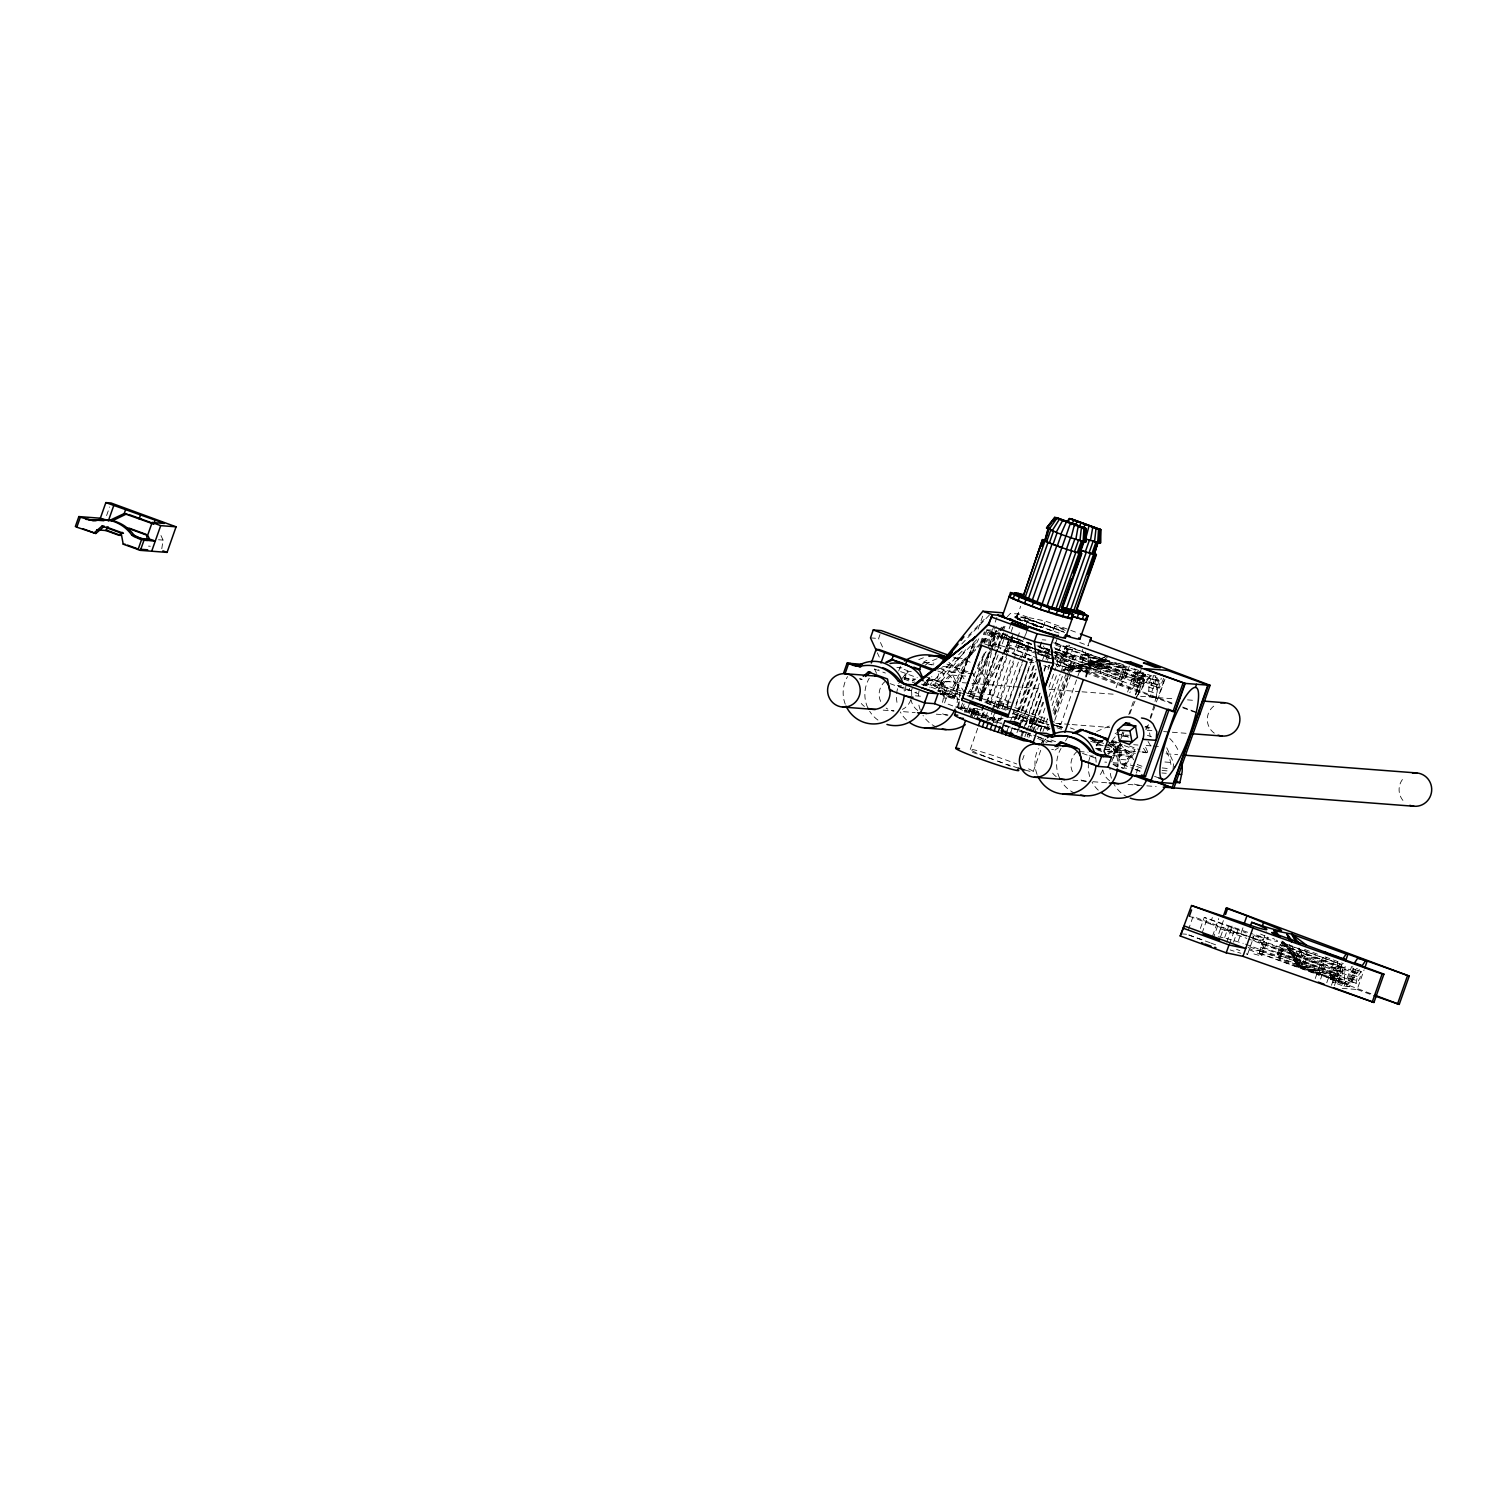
<?xml version="1.0" encoding="UTF-8"?>
<svg xmlns="http://www.w3.org/2000/svg" width="1507" height="1507" viewBox="0 0 1507 1507"><rect width="100%" height="100%" fill="white"/><g stroke="black" fill="none" stroke-linecap="round" stroke-linejoin="round"><path stroke-width="0.75" stroke-dasharray="5 3.75" d="M1061.87 657.805L1062.981 651.74L1066.994 645.9L1126.445 667.658L1123.751 677.397L1121.34 679.563L1061.87 657.805L1122.225 679.638M1062.774 657.862L1065.882 651.966L1066.994 645.9M1143.417 675.098L1139.405 680.938L1079.954 659.181L1082.648 649.442M1121.34 679.563L1124.015 669.824L1126.445 667.658M1132.85 683.782L1135.524 674.043L1137.955 671.877L1145.621 674.684L1142.928 684.423L1141.402 686.646L1132.85 683.782L1141.402 686.646M1137.955 671.877L1136.843 677.943L1133.735 683.839M1139.405 680.938L1140.516 674.891L1081.065 653.115M1140.516 686.589L1143.191 676.85L1145.621 674.684M1163.63 678.414L1159.486 688.04L1150.915 685.158L1153.609 675.419L1157.451 676.831M1158.6 687.964L1161.275 678.225M1259.343 953.291L1262.037 943.552L1264.448 941.385L1263.337 947.451L1259.343 953.291L1318.795 975.048L1322.807 969.208L1323.899 963.143L1263.563 941.31M1277.427 954.666L1280.102 944.927L1282.532 942.76L1341.984 964.537L1339.309 974.276L1336.879 976.423L1277.427 954.666L1337.764 976.498M1278.313 954.741L1281.421 948.826L1282.532 942.76M1318.795 975.048L1319.906 968.982L1323.899 963.143M1330.304 979.267L1331.416 973.202L1334.524 967.287L1334.317 973.428L1330.304 979.267L1338.875 982.131L1341.984 976.235L1343.095 970.169L1334.524 967.287M1336.879 976.423L1337.99 970.376L1341.984 964.537M1337.971 982.074L1340.665 972.335L1343.095 970.169M1348.388 980.643L1349.5 974.577L1353.493 968.737L1361.16 971.544L1360.068 977.61L1356.959 983.525L1348.388 980.643L1356.959 983.525M1349.274 980.718L1352.382 974.803L1353.493 968.737M1356.055 983.449L1357.167 977.384L1361.16 971.544M1164.949 679.13L1158.035 698.739L1156.227 698.608L1148.56 695.801L1149.125 683.688L1137.615 679.469L1137.05 691.581L1138.859 691.732L1145 674.288M1156.227 698.608L1157.319 677.943L1111.544 661.196M959.206 701.565L958.659 708.045L980.36 709.703M959.563 697.27L960.091 690.79L951.52 672.122L942.76 668.901M946.923 664.135L973.221 673.78L981.792 692.448L981.076 701.075L1005.998 710.193M1173.086 768.758L1173.595 762.674L1166.418 747.039M1102.973 659.407L1077.618 671.255L1082.591 671.651L1109.058 667.62L1109.378 660.386L1077.618 671.255L1064.978 668.072L1067.672 670.502L1099.281 662.854L1147.223 680.41L1151.555 675.136M1124.41 745.607L1135.054 749.506L1128.404 760.037L1120.568 759.434L1121.509 748.47L1116.536 748.094L1105.874 744.194M1359.314 969.397L1352.193 980.793L1346.806 984.674L1344.357 980.19L1296.416 962.634L1296.736 955.419L1283.248 942.365L1291.292 953.573L1297.678 966.552L1302.18 965.441L1308.905 956.342L1303.687 949.033L1298.431 954.119L1292.592 955.061L1290.369 951.2L1289.634 943.947M1344.357 980.19L1345.242 964.31M905.349 690.696L906.084 684.216M161.795 548.718L163.057 540.109L160.364 534.213M1112.204 740.37L1119.362 756.081L1117.798 766.837L1113.466 765.255M1320.641 979.041L1325.708 964.631L1326.066 957.284M1337.576 961.504L1337.218 968.831L1325.708 964.631M974.389 716.786L977.384 708.61L973.296 708.403L978.891 712.058L977.516 715.995M980.172 700.416L989.722 648.349M990.137 646.07L993.056 630.227L986.049 629.7L995.637 633.204L987.179 649.536M980.793 700.472L996.315 630.472L990.834 646.032M1150.915 685.158L1153.345 682.991L1155.944 675.607M980.492 700.454L997.464 649.31M998.218 647.087L1002.645 633.731L993.056 630.227L988.366 643.546M106.583 515.582L109.634 506.936M882.537 647.03L878.619 638.497L879.994 634.56M898.737 670.935L901.789 662.27M904.332 679.638L906.423 673.742M890.015 683.613L908.928 690.526L910.586 685.817M908.928 690.526L911.377 690.715L913.035 686.005M928.293 679.996L926.24 685.836L924.526 681.88M934.321 686.683L939.125 673.007L944.305 673.403L938.352 690.319L958.904 697.76M924.394 676.266L943.57 683.274L946.245 698.155L943.815 697.967L947.96 686.175L960.976 690.941M946.245 698.155L944.588 702.884L1029.413 733.928M972.769 644.337L954.345 696.63L938.239 690.733M978.137 629.097L982.809 615.817M939.596 693.898L953.573 699.022L973.07 643.621M973.447 644.035L954.27 698.513L939.615 693.145M962.559 710.23A36.507 2.11 19.4 0 1 957.246 707.179L958.772 702.846M957.246 707.179L958.923 702.752M980.454 642.943L984.354 631.847M981.358 643.018L985.277 631.923M982.451 643.093L987.481 628.777M957.397 707.084L961.278 707.405L962.785 703.072M983.977 643.225L987.725 632.601L1005.885 633.995L1000.29 649.027M961.278 707.405L964.367 708.007L965.893 703.675M996.881 617.399L991.436 632.883L1022.123 644.111A25.902 1.488 19.4 0 0 1034.763 648.519M964.329 712.246L965.723 708.328L978.891 712.058M969.604 696.856L985.239 652.437M965.836 712.623L967.211 708.704M990.212 719.442L967.268 709.91L970.037 702.036M972.09 699.323L990.061 648.236M968.605 711.944L970.112 707.65M973.145 699.022L996.202 633.543M969.227 713.546L970.621 709.609M970.998 714.563L973.089 708.497M970.527 716.258L973.296 708.403M994.695 648.274L998.858 636.463L1002.475 636.745L1029.036 646.484L1024.892 658.276M970.753 717.049L973.673 708.347M972.618 713.451L974.012 709.514M972.938 713.112L975.707 705.257M971.883 717.784L974.652 709.929M973.145 714.676L974.539 710.739M974.087 714.318L975.481 710.381M1002.551 633.241L979.079 699.851L967.117 695.612M1003.323 631.019L1005.659 624.388M1012.892 634.522L979.079 699.851L1004.208 631.075M998.312 648.556L1002.475 636.745M975.274 715.316L976.668 711.379M976.216 715.392L977.61 711.455M977.176 718.123C977.214 710.004 997.804 717.596 992.943 723.605M1005.96 637.8L1022.499 643.564L1006.299 638.064L1007.203 634.259M1009.144 628.758L1011.216 622.843M967.268 709.91L980.774 713.715L982.15 709.778M1011.216 631.621L1012.779 627.195M1015.888 618.341L1017.451 613.914M981.208 717.69L983.487 711.21M986.52 702.563L1003.229 655.131M1004.755 650.817L1008.484 640.211L987.725 632.601M970.225 749.525L977.779 728.069M981.566 717.332L983.073 713.037M986.84 702.319L1003.078 656.242M1003.85 654.057L1009.916 636.783M1016.905 616.947L1020.672 606.247M982.526 716.635L985.295 708.761M1006.186 653.002L1010.33 641.191L998.858 636.463M1009.012 701.527L989.986 694.557L967.381 692.843L990.438 701.282L1007.354 653.228M1008.126 651.043L1012.742 637.951L1018.996 639.251M987.405 712.623L985.126 719.084L989.063 720.478L993.132 709.364M990.438 703.995L1007.147 656.525M986.878 721.005L988.253 717.068M991.945 710.249L994.224 703.75L998.501 705.106A36.507 2.11 19.4 0 1 1007.75 708.196M1017.715 637.461L1020.051 630.811M994.375 705.37L1010.33 660.066M992.887 710.55L995.166 704.052M1017.564 641.756L1013.401 653.548L1000.478 649.253M1011.122 702.3L997.559 701.264L996.089 705.408L1011.329 710.984M1031.617 651.062L1017.074 645.75L1019.316 639.382M994.903 712.265L992.115 720.139L1001.119 722.682M1047.516 722.173L998.105 704.089L1013.288 660.951M1014.041 658.804L1020.766 639.722M1025.815 625.405L1028.584 617.55L1045.293 621.035L1078.164 633.072M993 721.853L996.786 711.059M997.559 708.893L1014.268 661.441M1023.667 639.684L1026.003 633.053M1025.683 634.522L1027.755 628.626M996.918 723.19L999.198 716.729M1002.23 708.102L1020.465 656.317M1021.275 657.994L1025.438 646.202L1029.036 646.484M1001.345 716.805L999.951 720.742L980.774 713.715M990.438 701.282L1007.147 704.767L1023.083 659.501M1023.856 657.335L1028.848 643.15M1006.883 707.273L1022.066 664.116M1028.754 647.106L1025.005 657.711L1010.82 652.889M1032.276 657.994L1014.814 707.574L1047.704 719.611M1043.221 626.95L1045.293 621.035M1007.072 731.027L1008.447 727.09L1030.279 733.551L1028.904 737.488M1009.973 722.776L1031.994 660.217L1028.207 658.955M1049.569 656.317L1038.097 651.589L1041.563 641.756M1014.286 720.233L1034.047 664.135M1041.582 642.736L1037.833 653.36L1048.476 657.41M1010.801 732.251L1014.456 721.853M1015.228 719.687L1035.742 661.441M1007.712 717.144L1016.754 717.841L1033.821 669.372M1038.097 651.589L1041.714 651.872L1043.786 645.957M1018.223 719.555L1035.987 669.07M1018.694 719.442L1036.157 669.824M1019.636 718.726L1036.364 671.255M1016.961 732.666L1018.355 728.729M1019.73 724.792L1022.499 716.918L1048.213 724.829L1046.141 730.725M1042.599 659.878L1046.329 649.272L1051.943 651.175M1053.223 630.096L1054.825 626.102L1064.79 629.191M1021.482 722.946L1038.191 675.494M1022.462 722.023L1037.645 678.885M1045.99 659.426L1049.588 649.216M1020.879 736.452L1022.97 730.556M1023.667 728.597L1039.359 683.293M1043.918 670.351L1046.951 661.724M1047.459 660.273L1048.966 656.035M1025.174 725.281L1039.604 684.291M1044.163 671.35L1046.442 664.888L1049.814 665.924M1021.878 736.527L1023.969 730.631M1026.041 724.735L1028.113 718.839M1055.258 644.224L1058.385 635.37M1039.66 693.239L1028.264 725.583L1031.485 726.864L1041.356 698.815M1048.024 669.504L1049.531 665.19M1024.873 736.735L1026.248 732.798M1026.945 730.838L1040.527 692.259M1027.171 736.904L1028.565 732.967M1029.262 730.989L1041.695 696.196M1055.239 657.843L1058.234 649.347M1031.146 726.996L1041.846 696.611M1060.966 645.071L1056.803 656.864L1068.275 661.592L1072.438 649.8L1050.172 641.492M1030.976 731.573L1033.745 723.718L1037.777 724.019L1035.008 731.893M1022.556 759.679L1024.082 755.384M1032.389 731.78L1043.899 699.06M1056.991 661.912L1059.233 655.545M1033.576 730.82L1043.673 702.224M1048.985 687.117L1055.823 667.695M1056.595 665.548L1058.102 661.234L1171.994 703.863M1061.606 656.355L1057.857 666.979A35.923 2.072 19.4 0 0 1056.445 665.924M1037.494 729.313L1045.104 707.725M1048.891 696.95L1056.501 675.381M1059.534 666.753L1061.041 662.44M1065.826 653.887L1068.934 645.053M1066.617 654.17L1069.725 645.316M1040.282 730.462L1045.613 715.373M1050.925 700.265L1060.043 674.383M1060.796 672.216L1063.848 663.589M1051.735 657.033L1064.658 661.309L1068.821 649.517L1072.438 649.8M1040.263 731.347L1043.032 723.473M1042.919 731.573L1047.478 718.632M1052.037 705.69L1066.466 664.7M1041.977 742.518L1043.371 738.581M1052.979 711.059L1066.655 672.235M1067.408 670.088L1068.934 665.774M1069.48 666.32L1073.21 655.696M1033.256 771.509L1041.563 747.905M1042.317 745.758L1044.577 739.315M1047.61 730.744L1049.117 726.449M1053.732 713.338L1066.089 678.225M1066.862 676.04L1073.7 656.638A33.418 1.921 19.4 0 0 1057.123 649.084M1054.504 714.224L1068.934 673.252M1069.687 671.086L1071.213 666.772M1054.843 715.128L1067.747 678.47M1068.52 676.304L1072.306 665.529L1081.348 666.226L1060.853 724.434L1056.332 724.095M1072.325 668.091L1076.055 657.466M1054.768 720.384L1070.987 674.307M1071.76 672.122L1073.304 667.733M1171.937 702.997L1079.973 668.336L1085.737 651.966M1087.884 645.919L1089.957 640.004M1085.85 675.437L1089.165 666L1087.432 650.139M1085.605 676.944L1090.823 663.909L1089.41 652.569M1086.208 677.02L1090.823 663.909M1116.122 687.757L1123.789 665.962M1129.308 666.132L1124.957 678.508L1120.247 685.497M1127.632 691.958L1136.843 665.811M1141.534 668.298L1136.466 682.709L1129.704 692.749M1111.676 761.845L1116.536 748.094M1135.298 694.765L1142.984 672.989M1113.409 758.266L1118.024 745.155M1121.114 736.414L1122.64 732.044M1128.8 714.563L1134.959 697.063M1135.732 694.878L1143.417 673.026M1108.097 751.428L1116.254 752.05L1119.211 743.667M1119.946 741.576L1122.885 733.193M1149.125 683.688L1152.026 675.437M1156.509 678.508L1150.368 695.933L1148.56 695.801M1146.789 729.388L1149.86 720.647M1150.632 718.462L1164.478 679.13M1136.391 773.091L1138.049 768.382L1137.371 764.576L1143.304 766.743M1188.383 929.838L1193.054 916.557L1223.741 927.803A25.902 1.488 19.4 0 0 1247.137 935.546M1200.363 928.482L1204.263 917.424L1238.208 928.915A25.902 1.488 19.4 0 0 1248.776 932.626M1202.059 933.153L1207.521 917.669M1247.174 936.356L1210.102 923.885L1212.363 917.518M1212.495 936.224L1218.73 918.535M1213.097 938.842L1217.769 925.562M1223.383 920.589L1217.731 936.638L1224.004 937.938M1220.613 936.657L1223.741 927.803M1224.701 937.448L1228.601 926.391L1204.263 917.424M1230.371 930.78L1232.613 924.413M1226.773 942.158L1232.236 926.673M1229.486 944.154L1234.949 928.651L1228.601 926.391M1233.517 942.176L1238.208 928.915M1238.396 940.764L1243.068 927.502M1247.532 954.458L1253.767 936.751M1263.224 940.048L1266.219 931.552M1248.116 947.244C1261.359 958.301 1270.156 939.954 1252.43 938.918M1261.999 955.551L1268.235 937.863M1370.861 993.678L1279.104 959.092L1284.755 943.043M1279.104 959.092L1283.248 949.109L1248.173 936.28M1315.253 978.514L1322.92 956.719M1326.763 982.734L1334.43 960.939M1331.416 985.314L1340.137 962.37M1334.43 985.54L1342.869 961.56M1355.641 969.265L1349.5 986.708L1344.074 986.294L1332.565 982.074L1337.99 982.489L1344.131 965.064M1344.074 986.294L1351.647 966.59L1357.393 968.7M1342.21 988.366L1357.167 989.515L1364.08 969.905M981.095 700.567L999.499 651.175M960.901 707.367L962.615 703.053M1079.954 659.181L1083.966 653.341L1149.483 677.34M929.668 677.566L923.245 684.291L950.766 694.35L978.797 638.761M992.812 648.387L968.926 695.744L981.321 700.133A36.507 2.11 19.4 0 1 994.224 703.75M993.848 646.333L1004.227 625.744M948.958 694.218L976.517 640.72M968.191 693.559L991.512 648.293M992.586 646.239L1001.062 629.775M977.817 665.793L985.22 651.514M989.44 643.338L994.733 633.128L987.047 630.322M973.447 676.078L986.124 651.57M979.983 699.926L1005.339 650.93M1006.412 648.877L1013.797 634.598M1136.353 697.082L1147.223 680.41M1040.508 744.835L1042.674 741.18L1055.691 742.179M1065.468 740.973L1067.709 737.262M953.573 699.022L954.722 697.214L937.222 690.809M1283.248 949.109L1281.873 951.237L1249.002 939.2M911.377 690.715L897.287 685.572L900.922 680.222M902.128 678.451L907.986 670.841L899.302 667.658M1096.324 745.117L1098.735 741.557M1113.202 753.877L1120.436 743.215M936.412 688.059L965.667 649.743M1101.692 658.201L1092.01 663.287L1083.816 672.16L1064.809 670.332M925.92 681.974L923 685.591L924.526 685.723L931.835 676.643M1112.806 739.523L1115.18 736.848M961.786 643.941L990.683 613.669M981.547 643.64L941.423 685.666L964.706 694.2M983.148 641.963L992.793 631.866M1007.241 616.74L1010.443 613.387L1018.996 614.027L1028.584 617.55L1015.021 616.514M962.106 651.175L929.8 684.781L960.147 695.895M976.687 639.665L933.059 685.026L961.24 695.349M968.605 635.445L986.501 616.966M980.266 643.546L939.615 685.534L960.769 693.277M981.905 641.869L996.541 626.742M1107.739 753.726L1116.178 746.474L1095.269 744.872M948.845 662.251L954.534 667.544L975.5 649.668M984.241 642.208L996.485 631.791M998.237 630.303L1003.474 625.838M954.534 667.544L956.06 667.658L973.541 652.757M985.785 642.34L998.011 631.904M999.763 630.416L1004.999 625.951M1015.492 617.003L1018.996 614.027M1108.116 656.487L1099.13 663.833L1100.807 673.459L1137.258 686.796M1096.663 731.46L1110.019 725.734M1139.443 692.523L1082.591 671.651L1100.072 666.207L1109.378 660.386M1106.986 659.162L1099.13 663.833L1096.211 661.743L1064.978 668.072L1097.85 662.345L1101.485 659.765L1096.889 666.678L1062.699 670.125L1067.672 670.502L1101.542 659.802L1089.486 665.397L1062.699 670.125M1105.14 656.882L1096.211 661.743L1064.978 668.072M1101.579 658.276L1092.01 663.287L1101.674 658.54M922.227 663.928L925.223 662.477L931.797 664.888M1106.929 655.903L1094.252 662.063L1067.672 670.502M1119.626 731.441L1114.031 734.154L1129.214 735.303M994.319 719.687L978.57 714.186M1263.073 943.156L1252.901 940.123M1077.618 671.255L1109.416 663.626M1092.274 740.314L1102.86 740.577M158.536 539.77L163.057 540.109M148.496 546.118L150.304 546.25M1042.241 639.778L1045.858 640.061M1017.074 645.75L1035.328 649.366M870.481 637.875L878.619 638.497M1064.658 661.309L1068.275 661.592M1089.165 666L1088.035 654.678M1029.375 662.251L1033.896 662.59M954.044 658.389L958.113 658.71L953.724 657.109M924.318 662.421L933.907 663.155M928.745 664.436L935.244 664.926M942.685 666.508L951.369 667.168M896.872 667.469L903.371 667.959M950.616 672.047L973.221 673.78M906.95 671.331L911.283 671.67M876.565 673.365L874.606 669.089L878.845 669.409M952.01 675.098L965.93 676.153M903.88 678.207L915.597 679.092M927.314 679.996L969.51 683.217M971.845 683.406L1039.83 688.586M1049.192 689.302L1079.671 691.638M1082.007 691.807L1114.822 694.313M1140.611 696.291L1173.426 698.796M1187.478 699.87L1194.505 700.416M904.294 678.621L915.145 679.45M928.35 678.414L943.57 683.274M941.235 683.707L943.683 683.895M859.894 679.224L862.136 679.393L857.954 677.867M923.245 684.291L947.96 686.175M897.287 685.572L901.638 685.892M968.775 691.468L981.792 692.448M916.633 692.146L914.824 692.523L920.438 694.595M940.5 694.482L945.567 694.35L959.375 699.418M915.446 695.82L923.942 696.479M1003.097 718.651L989.929 717.652L1000.818 721.627M883.215 710.136L894.084 710.965A16.709 16.313 -85.6 0 1 886.116 708.064M903.465 711.681L915.182 712.585M936.28 714.186L947.997 715.09M980.812 717.596L1001.91 719.216M1020.653 720.647L1046.442 722.607M1055.804 723.322L1069.876 724.396M1072.212 724.584L1109.717 727.448M1147.223 730.311L1151.913 730.669M1163.63 731.573L1187.064 733.363M1127.971 736.226L1121.453 735.717A31.327 30.592 -85.6 0 1 1129.27 737.45M1089.09 737.714L1093.404 738.034M1092.349 740.596L1102.672 741.387L1089.768 737.055M1120.85 742.857L1111.356 742.141L1116.254 752.05M1109.585 742.386L1116.103 742.876M1151.235 745.871L1144.717 745.381L1148.296 753.199M1153.401 746.04L1159.9 746.549M1133.66 744.703L1137.992 745.042M1110.358 744.609L1121.396 745.456L1126.068 750.599L1128.404 760.037M1108.154 744.439L1113.315 748.866L1125.672 749.808M1095.683 748.414L1140.215 751.823M1142.551 751.993L1149.577 752.539M1165.985 753.783L1177.702 754.687M1096.079 748.828L1115.613 750.316M1107.475 751.353L1133.038 753.312L1126.068 750.599M1051.679 749.45L1053.487 749.582M1079.182 751.541L1087.979 752.219M1113.315 748.866L1117.704 754.442L1128.197 755.233M1112.58 755.572L1119.362 756.081M1089.09 755.779L1093.423 756.118M1164.911 761.996L1173.595 762.674M1104.819 762.09L1106.628 762.222M1113.202 762.73L1130.777 764.068M1113.127 763.992L1134.488 765.613M1162.236 767.93L1168.773 768.627M1162.067 770.473L1168.565 770.962M1121.641 767.873L1128.404 768.382M1161.859 772.978L1166.23 773.298M1072.833 780.193L1090.578 781.549M1092.914 781.719L1106.986 782.792M1128.065 784.412L1144.472 785.656M1146.827 785.844L1156.189 786.56M1181.563 933.869L1186.819 934.265M1082.591 671.651L1100.807 673.459M1100.072 666.207L1109.058 667.62M1089.486 665.397L1096.889 666.678L1144.83 684.235M1049.381 729.539L1029.714 722.964L1033.745 723.718M998.105 704.089L1012.723 707.141M1226.095 938.371L1243.218 943.344M1111.62 741.557L1122.282 744.816M964.367 708.007L965.723 708.328M1049.644 728.898L1029.714 722.964L1050.134 728.164M1088.713 737.978L1102.314 741.444L1091.803 738.939M1049.908 728.785L1029.714 722.964L1049.682 728.107M1057.726 725.978L1062.247 727.184M1111.846 740.446L1116.348 741.651M1029.714 722.964L1050.002 728.39M1090.578 739.259L1103.746 743.403M1053.223 724.754L1062.171 727.297L1053.223 724.754L1061.663 728.201M1111.412 741.218L1121.396 745.456M1049.701 653.906L1008.484 640.211M1251.337 937.58L1254.031 938.39A35.923 2.072 19.4 0 0 1254.634 935.64M1055.88 645.222L1068.821 649.517M1010.33 641.191L1025.438 646.202M1041.714 651.872L1052.489 655.432M1004.642 725.828L1008.447 727.09M1057.518 726.204L1061.813 727.655M1065.261 630.397L1054.617 626.177M1055.239 642.66L1065.901 646.88L1055.729 643.866M1027.19 658.465L1033.745 660.688M1249.661 946.792L1260.304 951.03M1012.61 653.605L1016.547 654.98M1057.631 726.299L1062.039 727.843M1088.468 737.055L1101.692 741.67L1097.548 742.8L1093.329 741.086M1043.824 665.567L1049.776 667.695M1145.339 726.506L1148.56 727.655L1150.199 736.207M1054.033 628.381L1023.328 617.135L1054.033 628.381A25.902 1.488 19.4 0 1 1063.546 632.017M1033.218 625.009L1039.566 627.27L1032.992 624.859M1026.983 642.698L1033.331 644.977A25.073 1.45 19.4 0 0 1020.917 640.682M1016.245 617.795L1042.806 627.515A25.073 1.45 19.4 0 1 1027.586 619.923A25.073 1.45 19.4 0 1 1064.62 632.526M1188.872 935.018L1211.534 943.269M1014.324 617.098L1042.806 627.515M1017.639 619.245L1024.214 621.656M1079.784 642.547L1088.544 645.768M1118.853 663.174L1125.39 665.567M1134.112 668.75L1140.648 671.142M1066.089 645.825L1125.541 667.601M1137.05 671.802L1144.736 674.609M1154.927 679.318L1162.594 682.125M1152.026 679.092L1159.693 681.899M1066.899 648.236L1157.357 681.183M1064.564 648.067L1124.015 669.824M1135.524 674.043L1143.191 676.85M1082.384 657.014L1141.835 678.79M1153.345 682.991L1161.012 685.798M1080.048 656.845L1139.499 678.602M1151.009 682.822L1158.676 685.628M1065.882 651.966L1156.999 685.158M1062.981 651.74L1122.451 673.497M1133.942 677.717L1141.628 680.524M1080.858 659.256L1140.309 681.013M1151.819 685.233L1159.486 688.04M1064.3 655.639L1123.751 677.397M1135.261 681.616L1142.928 684.423M1061.964 655.451L1140.592 684.253M1148.579 686.985L1156.246 689.792M1037.513 650.176L1052.847 655.79M1055.051 656.581L1081.348 666.226M1148.767 691.016L1156.434 693.823M1086.754 668.373L1123.186 681.71M1134.696 685.93L1142.363 688.737M1018.6 645.863L1031.768 650.685M1033.651 651.363L1049.286 657.109M1051.49 657.9L1079.973 668.336M1182.976 707.876L1198.329 713.489M988.14 644.732L992.284 646.258M984.636 643.903L991.21 646.315M1027.548 659.614L1035.045 662.364M1147.449 735.341L1151.536 736.829M937.787 671.029L944.305 673.403M1129.383 745.984L1140.027 749.883M997.559 701.264L1007.147 704.767M1049.889 720.421L1060.853 724.434M1070.441 727.938L1074.265 729.35M1108.719 743.78L1135.355 753.5M963.143 691.732L1017.338 711.568A36.507 2.11 19.4 0 0 1014.154 710.437M1013.514 711.794L1048.345 724.547M1057.047 727.73L1061.418 729.313M900.659 671.632L917.292 677.717M1090.691 741.199L1103.162 745.758M1105.234 746.53L1120.888 752.219M1130.664 756.985L1117.704 754.442M1012.459 716.258L1016.754 717.841M1120.53 756.213L1118.156 755.327L1120.568 759.434M903.993 677.17L914.636 681.07M904.313 677.811L912.828 680.938M921.436 684.14L929.894 687.249M1096.418 748.659L1102.823 751.013M904.087 679.167L915.936 683.519M1097.868 750.109L1101.805 751.56M940.198 692.919L959.243 699.888M874.606 669.089L885.4 673.045M1136.617 766.385L1142.965 768.721M1122.734 764.727L1133.339 768.608M1135.468 769.38L1141.816 771.697M1154.532 776.369L1158.77 777.913M1135.054 769.512L1141.421 771.829M1050.888 739.956L1057.424 742.348M1017.3 729.143L1034.782 735.548M1036.967 736.339L1045.707 739.541M1038.248 737.168L1051.509 742.028M1082.459 753.349L1097.134 758.718M1113.051 764.576L1123.393 768.363M1304.629 949.448L1317.495 954.157M1325.124 956.888L1343.321 963.613M1281.647 942.685L1341.098 964.461M1352.608 968.681L1360.275 971.488M1282.457 945.096L1349.876 969.811M1353.418 971.073L1361.085 973.899M1289.804 947.978L1326.254 961.315M1337.764 965.535L1345.431 968.342M1280.102 944.927L1339.572 966.684M1351.082 970.904L1358.749 973.71M1356.846 973.899L1308.905 956.342L1300.955 952.01L1298.111 948.355M1245.988 935.47L1220.5 928.764L1246.816 938.39M1281.421 948.826L1340.872 970.583M1352.382 974.803L1360.068 977.61M1278.539 948.6L1344.677 972.976M1349.5 974.577L1357.167 977.384M1189.343 916.275L1210.102 923.885M1264.373 943.721L1323.824 965.497M1335.334 969.698L1343.001 972.505M1262.037 943.552L1321.488 965.309M1332.998 969.528L1340.665 972.335M1354.454 977.723L1306.512 960.166L1298.883 948.035M1279.839 952.499L1339.309 974.276M1350.818 978.476L1358.485 981.283M1277.503 952.33L1336.954 974.087M1348.464 978.307L1356.149 981.114M1263.337 947.451L1344.319 976.95M1260.455 947.225L1352.193 980.793M1245.404 944.135L1280.479 956.983M1350.14 982.997L1302.18 965.441L1294.927 947.997M1261.773 951.124L1321.225 972.882M1332.734 977.101L1340.401 979.908M1259.419 950.936L1318.889 972.712M1330.38 976.913L1338.065 979.738M1344.79 982.583L1296.849 965.045L1291.292 953.573L1297.678 966.552L1346.806 984.674M1291.876 945.511L1300.371 966.759L1348.313 984.316M1260.229 953.347L1319.699 975.123M1331.208 979.324L1338.875 982.131M1337.99 982.489L1349.5 986.708M1357.167 989.515L1372.01 994.94M1189.004 935.075L1202.153 939.878M1210.931 943.099L1217.505 945.511M1002.645 633.731L1022.914 641.21M1182.656 707.047L1197.952 712.811M950.766 694.35L958.132 697.138M1054.071 647.69L1074.642 656.412A35.923 2.072 19.4 0 1 1054.033 651.872M1046.329 649.272L1049.418 650.478M1039.924 654.17L1052.413 659.143M1056.294 660.688L1070.893 667.036A35.923 2.072 19.4 0 1 1056.275 664.399M1022.499 716.918L1037.777 724.019M1031.786 735.981L1011.517 728.088A36.507 2.11 19.4 0 0 1001.929 724.716M1015.322 654.339L1019.146 655.922M1037.513 738.336L1046.988 742.461M1272.624 938.296L1274.828 939.388M1281.082 941.875L1290.369 951.2L1296.736 955.419M956.06 667.658L963.99 678.847M1285.867 943.759L1296.19 955.344L1298.846 967.117L1292.592 955.061L1283.361 942.158M1282.702 941.291L1294.23 955.664L1298.846 967.117M1282.005 941.046L1292.592 955.061L1297.678 966.552M1283.568 942.082L1296.378 959.394M1148.07 741.501L1151.348 746.982M1290.369 951.2L1296.416 962.634M926.598 680.128L929.329 686.081M877.338 652.814L879.297 657.09M1300.955 952.01L1304.252 963.237L1298.431 954.119L1300.371 966.759M941.122 683.085L943.815 697.967M989.986 694.557L989.816 690.96A41.782 40.783 -85.6 0 0 977.93 668.241M1276.259 940.085A35.923 2.072 19.4 0 1 1253.56 934.849M1249.133 949.711A25.902 1.488 19.4 0 1 1250.433 952.895M1267.199 937.09A25.902 1.488 19.4 0 1 1250.848 933.323M1260.549 934.057A25.902 1.488 19.4 0 1 1264.58 935.79M1234.949 928.651A25.902 1.488 19.4 0 1 1246.082 932.946M1252.731 935.979A25.902 1.488 19.4 0 1 1253.127 936.94M1240.901 953.253A25.902 1.488 19.4 0 1 1237.718 952.33M1234.101 951.2A25.902 1.488 19.4 0 1 1230.145 949.919M1236.512 949.316A25.902 1.488 19.4 0 1 1239.847 950.653M1246.515 953.686A25.902 1.488 19.4 0 1 1246.892 954.628M1107.833 741.293A31.327 30.592 -85.6 0 1 1117.704 767.063M1074.981 793.285A31.327 30.592 -85.6 0 1 1061.474 781.53M1059.534 777.951A31.327 30.592 -85.6 0 1 1061.041 748.433M1095.646 757.249A31.327 30.592 -85.6 0 1 1096.003 765.405M1037.061 774.41A31.327 30.592 -85.6 0 1 1038.361 748.583M1042.938 741.858A31.327 30.592 -85.6 0 1 1045.82 738.995M1056.219 776.614A16.709 16.313 -85.6 0 1 1050.775 770.02M1055.013 750.147A16.709 16.313 -85.6 0 1 1058.611 747.773M1102.578 770.152A16.709 16.313 -85.6 0 1 1097.755 777.254M1085.85 781.172A16.709 16.313 -85.6 0 1 1077.901 778.271M1072.457 771.678A16.709 16.313 -85.6 0 1 1076.714 751.805M877.959 720.082A31.327 30.592 -85.6 0 1 869.671 711.304M867.749 707.725A31.327 30.592 -85.6 0 1 869.256 678.225M903.842 687.022A31.327 30.592 -85.6 0 1 904.294 691.091M845.257 704.202A31.327 30.592 -85.6 0 1 847.556 676.568M864.415 706.406A16.709 16.313 -85.6 0 1 861.269 703.468M911.49 691.317A16.709 16.313 -85.6 0 1 911.697 695.669M910.774 699.926A16.709 16.313 -85.6 0 1 902.373 709.42M880.672 701.471A16.709 16.313 -85.6 0 1 884.91 681.578M1048.552 652.569A25.073 1.45 19.4 0 1 1034.537 648.406M1032.54 647.727A25.073 1.45 19.4 0 1 1005.075 637.047A25.073 1.45 19.4 0 1 1018.977 640.061M1038.926 647.125A25.073 1.45 19.4 0 1 1050.36 652.041M1054.542 652.889A33.418 1.921 19.4 0 1 1055.484 655.262M1048.721 653.435A33.418 1.921 19.4 0 1 1038.756 650.327M1036.797 649.687A33.418 1.921 19.4 0 1 997.521 634.541A33.418 1.921 19.4 0 1 1018.638 639.401M1026.757 642.17A33.418 1.921 19.4 0 1 1030.882 643.621M1038.888 646.56A33.418 1.921 19.4 0 1 1049.324 650.647M1033.067 660.311A33.418 1.921 19.4 0 1 1026.983 658.258M1024.93 657.542A33.418 1.921 19.4 0 1 1010.896 652.437M1009.05 651.721A33.418 1.921 19.4 0 1 995.731 644.356A33.418 1.921 19.4 0 1 1037.061 657.9M1056.878 661.083A33.418 1.921 19.4 0 1 1055.032 663.833M1031.221 655.715A33.418 1.921 19.4 0 1 1006.996 645.09A33.418 1.921 19.4 0 1 1035.441 653.19M1037.494 653.906A33.418 1.921 19.4 0 1 1053.374 659.708M1073.7 656.769A33.418 1.921 19.4 0 1 1055.126 652.06M1049.286 650.12A33.418 1.921 19.4 0 1 1036.967 645.825M1031.014 643.64A33.418 1.921 19.4 0 1 1027.265 642.208M1017.376 619.283A33.418 1.921 19.4 0 1 1024.873 621.713M1028.885 623.05A33.418 1.921 19.4 0 1 1041.186 627.402A33.418 1.921 19.4 0 1 1018.939 616.89A33.418 1.921 19.4 0 1 1063.339 631.395M1012.968 717.351A33.418 1.921 19.4 0 0 1035.403 723.19A33.418 1.921 19.4 0 0 1011.122 712.754A33.418 1.921 19.4 0 0 1049.042 724.547M999.932 708.497A33.418 1.921 19.4 0 1 993.094 705.672M991.549 704.975A33.418 1.921 19.4 0 1 1001.778 705.747A33.418 1.921 19.4 0 1 1045.18 721.646M972.467 752.407A33.418 1.921 19.4 0 1 1002.193 762.843M1005.696 764.219A33.418 1.921 19.4 0 1 1012.534 767.063M1028.546 768.853A33.418 1.921 19.4 0 1 1024.703 769.964M1018.318 768.061A33.418 1.921 19.4 0 1 1006.789 764.294M1002.701 762.881A33.418 1.921 19.4 0 1 994.507 759.961M992.529 759.227A33.418 1.921 19.4 0 1 972.637 749.525A33.418 1.921 19.4 0 1 1016.66 763.955M968.756 712.868A36.507 2.11 19.4 0 1 965.403 711.474M957.359 657.41A41.782 40.783 -85.6 0 1 971.205 662.91M925.034 665.265A41.782 40.783 -85.6 0 1 940.406 657.824M954.025 657.466A41.782 40.783 -85.6 0 1 958.113 658.71M923.169 662.364A41.782 40.783 -85.6 0 1 926.918 660.292M918.78 659.67A41.782 40.783 -85.6 0 1 924.789 657.335M994.168 722.117A36.507 2.11 19.4 0 1 997.22 723.134M1144.924 727.052A41.782 40.783 -85.6 0 1 1153.307 728.653M1169.733 738.449A41.782 40.783 -85.6 0 1 1178.399 750.787M1059.063 633.053A25.073 1.45 19.4 0 1 1045.01 628.268A25.902 1.488 19.4 0 0 1055.465 631.923M1055.145 648.914A25.073 1.45 19.4 0 1 1054.617 651.307M1049.004 649.498A25.073 1.45 19.4 0 1 1038.775 645.976M1158.28 679.243A48.883 10.229 -69.9 0 1 1150.218 717.502M1147.317 725.507A48.883 10.229 -69.9 0 1 1145.753 729.463M1133.735 753.82A48.883 10.229 -69.9 0 1 1120.869 745.08M1122.696 736.678A48.883 10.229 -69.9 0 1 1123.883 732.138M1129.817 713.885A48.883 10.229 -69.9 0 1 1137.05 696.724M1137.898 694.991A48.883 10.229 -69.9 0 1 1150.557 675.174M1050.944 651.099A35.923 2.072 19.4 0 1 1054.335 655.244M1049.249 652.851A25.902 1.488 19.4 0 1 1040.583 650.402M1039.284 647.219A25.902 1.488 19.4 0 1 1048.495 651.005M1055.578 649.027A25.902 1.488 19.4 0 1 1055.032 651.495M1049.23 649.63A25.902 1.488 19.4 0 1 1038.662 645.976M1143.493 748.263A31.327 30.592 -85.6 0 1 1146.563 753.538M1098.264 790.177A31.327 30.592 -85.6 0 1 1092.085 782.171M1089.731 776.557A31.327 30.592 -85.6 0 1 1088.393 764.407M1088.619 762.372A31.327 30.592 -85.6 0 1 1090.107 756.42M1096.267 745.927A31.327 30.592 -85.6 0 1 1105.874 738.637M1166.324 751.616A31.327 30.592 -85.6 0 1 1171.127 767.044M1128.329 797.354A31.327 30.592 -85.6 0 1 1113.786 783.828M1111.412 778.215A31.327 30.592 -85.6 0 1 1109.981 768.099M1113.409 754.31A31.327 30.592 -85.6 0 1 1120.85 744.741M1108.361 754.216A16.709 16.313 -85.6 0 1 1133.641 759.792M1109.548 780.683A16.709 16.313 -85.6 0 1 1102.823 769.945M1141.948 751.955A16.709 16.313 -85.6 0 1 1146.111 752.878M1139.179 785.26A16.709 16.313 -85.6 0 1 1131.248 782.34M1124.316 767.251A16.709 16.313 -85.6 0 1 1133.641 753.5M937.599 669.278A31.327 30.592 -85.6 0 1 966.251 672.612M973.39 679.714A31.327 30.592 -85.6 0 1 979.249 700.925M977.534 708.93A31.327 30.592 -85.6 0 1 973.88 716.202M936.525 727.146A31.327 30.592 -85.6 0 1 923.019 715.392M920.287 709.929A31.327 30.592 -85.6 0 1 918.667 704.014M918.29 695.857A31.327 30.592 -85.6 0 1 919.383 689.81M941.14 668.863A31.327 30.592 -85.6 0 1 955.852 707.273M906.461 719.95A31.327 30.592 -85.6 0 1 900.301 711.963M896.966 702.356A31.327 30.592 -85.6 0 1 898.304 686.194M904.464 675.72A31.327 30.592 -85.6 0 1 910.586 670.408M928.463 680.071A16.709 16.313 -85.6 0 1 942.421 702.356M917.744 710.475A16.709 16.313 -85.6 0 1 911.019 699.738M938.258 685.666A16.709 16.313 -85.6 0 1 963.538 691.242M964.122 704.014A16.709 16.313 -85.6 0 1 959.3 711.116M947.394 715.034A16.709 16.313 -85.6 0 1 939.445 712.133M1214.284 733.137A16.709 16.313 -85.6 0 1 1216.676 704.296M1402.923 800.424A16.709 16.313 -85.6 0 1 1404.882 776.877"/><path stroke-width="1.5" d="M1025.419 597.752L1025.08 598.731L1019.109 595.943L1018.751 594.323L1049.136 606.737L1048.778 607.717L1061.248 611.635L1081.838 553.465L1079.483 552.805L1083.59 541.183L1085.925 541.842L1086.189 528.524L1056.897 517.711L1053.393 521.045M1075.828 612.765L1083.156 614.555L1084.55 613.481L1063.697 607.867L1063.358 608.847L1075.828 612.765L1096.418 554.614L1094.063 553.954L1098.151 542.313L1100.506 542.972L1100.769 529.654L1070.648 518.672L1100.769 529.654M1100.506 542.972L1100.298 529.221M1081.386 553.521L1074.434 573.225L1073.361 573.093L1080.312 553.37L1074.491 551.694L1078.579 540.071L1084.4 541.748L1084.795 528.411L1054.674 517.428L1046.536 527.977L1057.142 532.706L1053.035 544.328L1066.956 549.471L1046.856 606.549L1043.447 605.381M1085.473 541.88L1085.888 528.543L1056.068 517.541M1084.456 540.617L1081.046 550.319L1085.341 551.713L1089.448 540.071L1098.98 542.878L1099.375 529.541L1069.556 518.54L1066.523 522.081M1100.053 543.01L1100.468 529.692M1083.137 541.503L1083.966 528.241L1054.674 517.428M1097.718 542.633L1098.546 529.39L1069.235 518.559M1081.404 527.563L1079.954 540.636L1074.868 538.941L1070.78 550.564L1075.866 552.278L1055.767 609.337L1048.458 607.057M1094.534 541.767L1095.985 528.693M1078.108 526.565L1075.828 539.393L1070.554 537.547L1066.466 549.17L1071.722 551.016L1051.641 608.093M1092.688 527.695L1090.409 540.523L1085.134 538.677M1175.441 782.378L1179.83 782.717L1182.11 772.055A41.782 40.783 -85.6 0 0 1181.94 763.314M1074.284 525.321L1071.044 537.829L1065.958 535.965L1040.188 609.431L1072.174 618.642M1085.624 538.979L1088.864 526.452M1070.196 523.909L1065.939 536.078L1060.853 534.25L1066.127 522.439M1083.345 529.108L1084.776 525.058M106.319 520.348L100.347 518.22L78.854 516.581L75.35 526.527L76.819 527.205L95.826 533.497L104.266 526.244L102.005 526.075L93.566 533.327M76.819 527.205L80.323 517.24L78.854 516.581M100.347 518.22L105.848 502.603L111.028 502.999L176.074 526.81L167.07 552.391L140.415 550.356L123.197 544.178L121.182 533.101L102.005 526.075M113.797 505.429L108.297 521.045L124.214 513.567L126.889 513.774L111.386 521.29M125.608 509.649L124.214 513.567L153.752 524.078L155.127 520.141M140.547 514.961L139.153 518.898L141.3 519.048M138.041 549.622L141.545 539.657L155.202 541.258C147.856 536.737 138.286 541.088 131.655 534.872A38.089 37.166 -85.6 0 0 92.831 520.65L80.323 517.24M140.415 550.356L143.919 540.391M105.848 502.603L164.395 523.438L152.15 522.515L147.686 535.136L149.494 539.073M151.698 551.204L160.703 525.642L176.074 526.81M847.085 663.174L843.581 673.12L845.031 673.799L848.535 663.833L847.085 663.174L862.456 664.342M949.335 655.507L881.388 630.623L873.25 630.001L870.481 637.875L876.358 650.685M871.31 663.023L876.113 649.347L879.24 649.592L935.621 670.238M880.973 663.023L884.684 652.493L876.113 649.347M891.918 659.67L893.293 655.733M906.875 660.857L905.481 664.794L907.628 664.945M922.811 677.924L919.364 670.031L920.758 666.094M924.563 702.902L928.067 692.956L938.013 693.71L934.51 703.675L924.563 702.902L889.526 690.074L887.51 678.998L868.333 671.971L863.266 676.323M1030.11 740.653L1031.542 741.727L1023.479 740.672L978.439 725.564A36.507 2.11 19.4 0 1 962.634 719.348L959.789 718.086A36.507 2.11 19.4 0 1 954.477 715.053L956.003 711.021M961.692 700.284L981.076 645.222L1027.115 662.063L1007.712 717.144L961.692 700.284L981.679 645.297M1003.719 615.647L992.416 614.781L988.272 624.765L975.199 637.291L913.958 684.913L938.013 693.71M1044.125 690.112L1053.581 663.287L1051.019 645.109L1034.311 641.624L988.272 624.765L992.416 614.781L982.828 611.277L937.58 667.469M955.758 748.414L965.573 720.516M1002.438 615.854L1010.519 592.534L1020.088 594.455M1040.188 609.431L1010.086 597.318L1011.461 593.4L1010.519 592.534M1065.468 637.838L1073.568 614.705L1049.739 608.301L1014.456 593.909L1015.85 592.835L1023.178 594.606M1013.118 598.882L1014.494 594.945L1011.461 593.4M1014.456 593.909L1015.85 592.835M1015.285 594.662L1014.795 592.929M1017.941 596.037L1015.643 593.683M1018.713 593.419L1015.511 593.815M1019.109 595.943L1019.636 594.229L1022.085 594.738L1021.746 595.717L1018.393 595.303L1025.118 597.036M1018.035 601.029L1019.41 597.092L1014.494 594.945M1021.727 596.132L1021.388 597.111L1022.933 597.224L1042.43 539.619L1022.933 597.224M982.15 709.778L983.544 705.86L1008.39 716.089L994.903 712.265M1022.236 597.921L1022.594 596.942L1018.299 595.058M1035.949 559.267L1042.882 539.563C1047.271 544.611 1051.98 511.664 1045.462 538.338M978.439 725.564L980.511 719.668M1041.657 546.269L1043.974 539.694L1045.218 539.958M1043.032 540.146L1044.916 541.126L1024.835 598.204L1029.903 600.671L1030.261 599.692M1053.035 544.328L1049.399 542.878L1053.506 531.236L1050.737 530.031L1046.649 541.672L1044.935 540.787L1048.495 528.674M1024.477 603.629L1025.871 599.692L1019.41 597.092M982.357 726.958L984.429 721.062M1027.887 600.182L1047.987 542.463L1061.832 547.719M986.294 728.352L988.366 722.437M1031.937 601.161L1052.037 544.084M1032.031 606.492L1033.425 602.555L1025.871 599.692M1034.499 602.687L1034.857 601.707L1022.594 596.942M990.231 729.708L992.303 723.812M1056.746 545.873L1036.646 602.951L1041.695 605.023L1035.573 602.819M1057.292 545.948L1061.38 534.307L1056.124 532.461L1062.341 521.008M994.149 731.065L996.221 725.168M998.03 732.383L1000.102 726.487M1039.246 744.891L1001.288 730.989L1004.792 721.043L1014.738 721.796L1020.484 723.906L1019.09 727.881M1001.872 733.683L1003.266 729.746M1050.398 667.902L1173.011 711.549L1174.82 711.7L1184.785 683.368L1053.789 637.254L1037.08 633.75L1034.311 641.624L1036.571 659.765L1053.619 733.984L1039.095 660.292L1055.013 734.097M1048.363 612.238L1049.739 608.301M1005.678 734.945L1007.072 731.027M1009.407 736.188L1010.801 732.251M1055.465 609.883L1055.823 608.903L1069.97 612.332L1068.576 613.406L1061.248 611.635M1056.011 614.724L1057.387 610.787M1082.497 541.051L1081.461 540.843L1077.354 552.466L1078.409 552.673L1082.497 541.051L1084.4 541.748M1058.856 609.506L1053.902 608.018L1053.563 608.998L1065.129 611.032L1068.915 612.426L1068.576 613.406M1079.05 553.126L1058.517 610.486M1080.01 550.356L1083.42 540.655L1079.483 552.805M1071.477 579.14L1061.437 607.679L1070.347 610.486L1090.428 553.408L1094.873 554.519L1087.941 574.224L1089.015 574.355L1095.947 554.651M1079.973 554.99L1081.517 550.601L1086.302 552.165L1066.203 609.224M1055.767 609.337L1061.003 610.618L1081.235 552.937L1079.351 551.958M1061.832 609.318L1062.19 608.338L1069.97 612.332M1062.341 611.522L1062.68 610.542M1053.789 637.254L1051.019 645.109L1053.299 663.268L1044.012 689.603M1062.605 616.721L1063.999 612.784M1065.675 611.936L1063.038 609.129L1064.79 612.012L1066.033 610.957M1065.732 612.84L1066.071 611.861M1066.127 611.202L1066.485 610.222M1070.045 611.032L1070.403 610.034M1067.728 618.096L1069.103 614.159M1096.022 541.974L1093.159 541.201L1089.052 552.824L1091.935 553.596L1096.022 541.974L1098.98 542.878M1091.935 553.596L1092.971 553.822L1097.077 542.181M1070.987 618.755L1072.362 614.818M1093.63 554.256L1073.53 611.333L1080.255 613.066L1077.618 610.278L1079.539 612.426L1079.897 611.446L1084.55 613.481M1097.322 543.744L1094.44 553.917L1098 541.804M1075.565 611.748L1095.815 554.067L1093.912 553.088M1076.412 610.448L1076.752 609.468L1083.721 612.709L1083.156 614.555M1084.192 614.46L1079.709 612.162L1073.078 611.635M1033.03 742.612L1036.533 732.666L1046.48 733.419L1052.225 735.529M1072.777 616.514L1077.185 617.851L1078.579 613.914L1088.148 615.836L1079.935 638.949M1080.293 613.971L1080.651 612.991M1080.707 612.332L1081.065 611.352M1077.185 617.851L1082.29 619.226L1083.684 615.289M1082.29 619.226L1085.567 619.886L1086.943 615.949M1089.938 641.831L1091.332 637.894L1080.368 633.882M1064.903 732.195L1083.401 679.657M1098.076 766.423L1101.579 756.476L1111.526 757.23L1108.022 767.195L1098.076 766.423L1081.31 760.282L1079.313 749.205L1060.137 742.197L1055.07 746.549M1108.022 767.195L1130.137 775.276L1142.815 739.315A16.709 16.313 -85.6 0 0 1133.019 717.954A16.709 16.313 -85.6 0 0 1112.128 728.069L1104.009 751.108L1105.799 755.045L1111.526 757.23M1143.493 776.312L1167.04 709.439L1169.055 709.59L1145.508 776.463L1130.137 775.276M1173.011 711.549L1182.976 683.236M1150.613 781.756L1185.237 683.406L1207.842 685.139L1173.218 783.47L1150.613 781.756L1116.687 769.323M1161.916 782.604L1163.027 779.458L1158.77 777.913M1195.428 687.418L1196.539 684.272M1171.994 788.236L1208.294 685.176L1210.102 685.308L1173.802 788.368L1135.958 775.031M1326.273 952.499L1324.465 952.367L1383.916 974.144L1373.951 1002.456L1242.955 956.342L1226.227 952.838L1180.207 935.979L1184.351 925.995L1245.724 948.468L1228.996 944.964L1182.976 928.124M1250.207 926.579L1251.695 922.322L1256.311 924.168A35.923 2.072 19.4 0 1 1257.761 927.766L1191.547 905.537L1180.207 935.979M1189.343 916.275L1191.585 909.908M1223.175 916.689L1226.171 908.194L1227.715 908.307L1409.233 976.065L1399.249 1004.397L1374.12 995.713M1225.549 914.448L1227.715 908.307M1226.227 952.838L1228.996 944.964M1243.953 924.3L1246.948 915.785L1226.171 908.194M1242.955 956.342L1252.92 928.011L1191.547 905.537M1262.094 926.654L1263.601 922.416M1345.657 960.694L1347.955 954.157L1409.233 976.065M1364.833 967.72L1367.15 961.183L1357.656 958.245L1354.567 962.803L1362.253 965.61L1365.342 961.052M1372.142 1002.325L1382.107 973.993L1383.916 974.144M1397.441 1004.246L1407.425 975.933M1078.937 527.507L1080.707 523.588M1074.849 525.962L1076.921 522.157M96.712 529.805L105.904 530.521L108.09 526.828M1052.093 530.841L1059.12 519.727M1071.345 524.568L1073.7 520.857M975.199 637.291L989.647 622.655M1091.332 637.894L1089.957 640.004L1210.102 685.308M1343.076 958.584L1346.147 954.025L1347.955 954.157M1049.023 529.484L1056.671 518.634M1047.12 528.524L1055.145 517.862M1067.05 522.552L1069.725 518.992M1046.536 527.977L1054.975 517.41M972.618 640.626L975.406 636.971L913.958 684.913M947.884 656.713L958.094 644.016M961.014 640.4L963.934 636.764M936.073 669.033L945.831 658.955M949.09 655.602L952.33 652.23M1125.597 723.002L1135.581 726.657L1137.446 737.337L1129.346 744.383L1119.362 740.728L1117.497 730.047L1125.597 723.002L1129.798 723.322M105.904 530.521L118.865 535.268L122.255 532.367M865.527 676.492L870.594 672.141L868.333 671.971M1056.878 746.681L1061.945 742.329L1076.865 747.792M1117.497 730.047L1129.93 730.989L1135.995 725.847L1123.431 724.886M938.993 666.094L915.314 685.007L904.03 684.159L897.984 680.768A38.089 37.166 -85.6 0 0 859.16 666.546L848.535 663.833M942.629 663.174L975.406 636.971M885.833 662.308L891.428 659.482L903.465 663.419M887.303 662.421L893.048 659.614M1075.452 733.513L1083.213 729.746L1080.538 729.539L1072.57 733.287M1010.33 596.358L1009.125 596.471L1010.086 597.318M1080.613 612.087L1080.255 613.066M1085.567 619.886L1086.754 619.773L1085.812 618.906M1103.388 756.608L1091.595 751.126A38.089 37.166 -85.6 0 0 1052.753 736.904L1050.944 736.753A38.089 37.166 -85.6 0 1 1089.787 750.976L1095.834 754.367L1105.799 755.045M852.397 665.246L860.968 666.678L859.16 666.546M86.069 519.35L103.889 520.725M121.182 533.101L123.442 533.271L106.394 527.036M131.655 534.872L139.642 538.15M118.865 535.268L120.673 535.399L106.168 530.087M123.197 544.178L125.458 544.347M982.828 611.277L1002.532 612.784M140.81 549.283L147.705 549.81M1168.019 670.427L1144.51 668.618L1185.237 683.406M1053.581 663.287L1036.571 659.765M904.445 660.951A41.782 40.783 -85.6 0 1 939.388 657.278L945.737 657.768M860.554 665.793L848.441 663.268M845.295 673.723A16.709 16.313 -85.6 0 1 857.295 699.87A16.709 16.313 -85.6 0 1 829.133 697.534A16.709 16.313 -85.6 0 1 845.295 673.723L875.755 676.059M1203.886 701.132L1224.984 702.733M897.984 680.768L906.366 684.329M921.625 687.719L933.624 691.713L932.268 691.6M1198.329 713.489L1200.137 713.621M889.526 690.074L891.786 690.244M913.072 697.289L906.253 696.196M954.628 714.958L957.793 715.185M842.526 707.028L875.341 709.533M917.518 712.754L926.899 713.47M1191.754 733.721L1222.215 736.038M959.997 718.142L963.444 718.406M1020.484 723.906L1011.894 723.247L1037.89 732.76M1095.476 734.87L1108.041 738.844M1142.815 739.315L1156.17 740.333L1156.811 731.705L1153.006 723.869A17.067 17.01 65.1 0 0 1141.496 718.01M1001.288 730.989L1005.263 731.291M1119.362 740.728L1131.983 741.689L1129.93 730.989M1004.792 721.043L1044.2 735.473L1052.112 736.075M1012.685 733.532L1008.39 733.193L1034.386 742.706M1010.877 734.512L1012.233 734.606M924.488 727.956L946.189 729.614M1060.137 742.197L1061.945 742.329M1037.08 743.931A16.709 16.313 -85.6 0 1 1049.079 770.096A16.709 16.313 -85.6 0 1 1020.936 767.741A16.709 16.313 -85.6 0 1 1037.08 743.931L1069.895 746.455M1184.747 755.214L1416.768 772.959M1089.787 750.976L1091.595 751.126M1081.31 760.282L1093.931 764.388M1177.212 774.146L1181.601 774.485M1174.763 780.362L1176.571 780.494M1034.311 777.235L1064.79 779.571M1109.322 782.981L1118.703 783.697M1163.234 787.087L1414.018 806.264M1062.944 794.095L1084.644 795.753M1275.751 935.093L1271.795 932.569L1276.768 932.946L1279.481 936.601M1278.03 935.772L1274.074 930.516L1291.687 934.095L1346.147 954.025M1335.974 956.587L1337.783 956.719M1357.656 958.245L1359.465 958.377M1343.641 959.394L1345.45 959.526L1271.795 932.569M977.384 718.048L979.324 718.5M1044.2 735.473L1052.753 736.904M1046.913 540.617L1043.974 539.694M859.291 666.282L855.053 665.416M1214.68 947.3L1215.942 947.639M1077.26 611.672L1062.736 607.283M983.544 705.86L970.037 702.036L975.707 705.257M88.423 519.538L95.092 520.819A38.089 37.166 -85.6 0 1 133.916 535.042M989.214 722.757L990.796 723.228M1085.341 551.713L1090.428 553.408M1078.579 613.914L1064.319 609.431M1048.156 606.153L1055.823 608.903M1047.817 607.133L1051.641 608.376M1061.154 610.015L1069.141 611.578L1069.631 613.311M985.295 721.457L987.33 722.154M1251.695 922.322L1257.309 924.243A35.923 2.072 19.4 0 0 1280.008 929.461L1246.948 915.785M1211.025 946.17L1204.733 943.928M850.249 663.419L856.014 665.435M1080.538 729.539L1107.965 739.315M1252.92 928.011L1382.107 973.993M1034.857 601.707L1041.977 604.269M1033.425 602.555L1041.563 605.494M1022.386 624.181L997.672 615.176L1026.154 625.612M1167.567 670.389L1208.294 685.176M991.06 616.89L1037.08 633.75M1168.452 709.364L1174.82 711.7M873.25 630.001L947.771 657.278M913.807 667.205L919.986 669.466M1085.266 730.499L1095.57 734.267M963.048 698.174L1008.164 714.695M1175.987 781.304L1179.83 782.717M904.03 684.159L928.067 692.956M1095.834 754.367L1101.579 756.476M1141.496 774.994L1145.508 776.463M934.51 703.675L1002.456 728.54M152.15 522.515L160.703 525.642M128.962 514.527L153.789 523.626M129.131 528.147L146.179 534.382M127.323 528.015L146.499 535.042L147.309 539.468M145.275 540.504L133.464 535.004M137.702 538.263L141.545 539.657M162.888 550.846L167.07 552.391M95.826 533.497L82.942 528.769M127.549 545.12L138.041 548.962M1318.324 982.093L1324.069 984.203M1333.657 987.707L1373.951 1002.456M1048.062 528.072L1049.965 528.769M1092.971 553.822L1094.873 554.519M1078.409 552.673L1080.312 553.37M1046.988 527.94L1048.872 528.637M884.684 652.493L931.74 670.219M891.428 659.482L919.364 670.031M1155.511 781.474L1173.802 788.368M983.261 720.723L979.663 719.348M1375.232 995.336L1399.249 1004.397M141.357 538.451L147.083 540.636M1026.681 599.372L1029.903 600.671M1201.606 942.629L1202.963 943.231M1044.916 541.126L1049.399 542.878M1079.238 611.277L1088.148 615.836M1064.658 610.128L1073.568 614.705M978.363 718.782L977.176 718.123M1098.019 541.465L1099.922 542.445M1083.439 540.316L1085.925 541.842M939.388 657.278L945.059 660.254M1295.794 942.045L1291.687 934.095L1306.626 945.247M1278.388 935.904L1274.074 930.516L1279.405 936.638L1276.768 932.946M1274.074 930.516L1279.97 937.147M1291.687 934.095L1299.693 944.06M1289.295 939.615L1286.714 933.7L1292.403 941.027M1286.714 933.7L1291.405 941.875M1089.825 733.306A31.327 30.592 -85.6 0 1 1107.833 741.293M1117.478 769.097A31.327 30.592 -85.6 0 1 1080.689 795.15M1047.384 737.733A31.327 30.592 -85.6 0 1 1094.685 753.274M1096.003 765.405A31.327 30.592 -85.6 0 1 1037.852 776.293M1062.661 746.436A16.709 16.313 -85.6 0 1 1081.781 764.219A16.709 16.313 -85.6 0 1 1059.986 778.61M890.053 663.494A31.327 30.592 -85.6 0 1 923.132 680.9M925.317 700.906A31.327 30.592 -85.6 0 1 886.945 724.434M857.238 666.339A31.327 30.592 -85.6 0 1 902.881 683.048M904.219 695.198A31.327 30.592 -85.6 0 1 846.049 706.067M875.115 676.003A16.709 16.313 -85.6 0 1 889.676 696.177A16.709 16.313 -85.6 0 1 868.202 708.384M1054.787 634.88A25.073 1.45 19.4 0 1 1028.527 626.422M1022.763 624.256A25.073 1.45 19.4 0 1 1010.312 618.605M1072.249 618.567A33.418 1.921 19.4 0 1 1037.569 608.489A33.418 1.921 19.4 0 1 1010.048 596.339M1064.149 636.858A33.418 1.921 19.4 0 1 1034.913 629.21A33.418 1.921 19.4 0 1 1003.266 615.61M1017.47 769.418A33.418 1.921 19.4 0 1 984.109 760.319A33.418 1.921 19.4 0 1 959.507 748.696M928.934 656.336A41.782 40.783 -85.6 0 1 947.96 657.41M882.951 667.789A38.089 37.166 -85.6 0 1 900.244 680.938M1069.254 635.973A25.073 1.45 19.4 0 1 1065.637 635.031M1085.398 618.68A33.418 1.921 19.4 0 1 1071.797 616.231M1078.616 637.951A33.418 1.921 19.4 0 1 1064.997 635.502M1024.703 769.964A33.418 1.921 19.4 0 1 1018.318 768.061M1058.385 635.37A25.902 1.488 19.4 0 1 1055.484 635.144M1051.754 634.164A25.902 1.488 19.4 0 1 1028.358 626.422M1069.932 636.255A25.902 1.488 19.4 0 1 1066.221 635.276M1165.664 786.409A31.327 30.592 -85.6 0 1 1130.175 798.107M1132.266 776.444A16.709 16.313 -85.6 0 1 1113.334 782.679M1146.902 779.383A31.327 30.592 -85.6 0 1 1101.391 792.72M965.271 724.697A31.327 30.592 -85.6 0 1 942.233 729.011M940.462 706.237A16.709 16.313 -85.6 0 1 921.53 712.472M955.099 709.157A31.327 30.592 -85.6 0 1 909.588 722.512M1220.727 702.959A16.709 16.313 -85.6 0 1 1239.847 720.742A16.709 16.313 -85.6 0 1 1218.052 735.133M1412.53 773.166A16.709 16.313 -85.6 0 1 1431.65 790.968A16.709 16.313 -85.6 0 1 1409.855 805.341M1011.442 622.787L1027.755 628.626L1011.442 622.787M1203.358 934.001L1219.69 939.841L1203.358 934.001M1130.759 662.025L1125.333 661.611L1136.843 665.811L1142.268 666.226L1130.759 662.025M1148.843 663.4L1143.417 662.986L1154.927 667.205L1160.352 667.62L1148.843 663.4M1175.253 766.554A48.883 10.229 -69.9 0 0 1197.613 689.189A48.883 10.229 -69.9 0 0 1164.817 744.571A48.883 10.229 -69.9 0 0 1175.253 766.554"/></g></svg>
